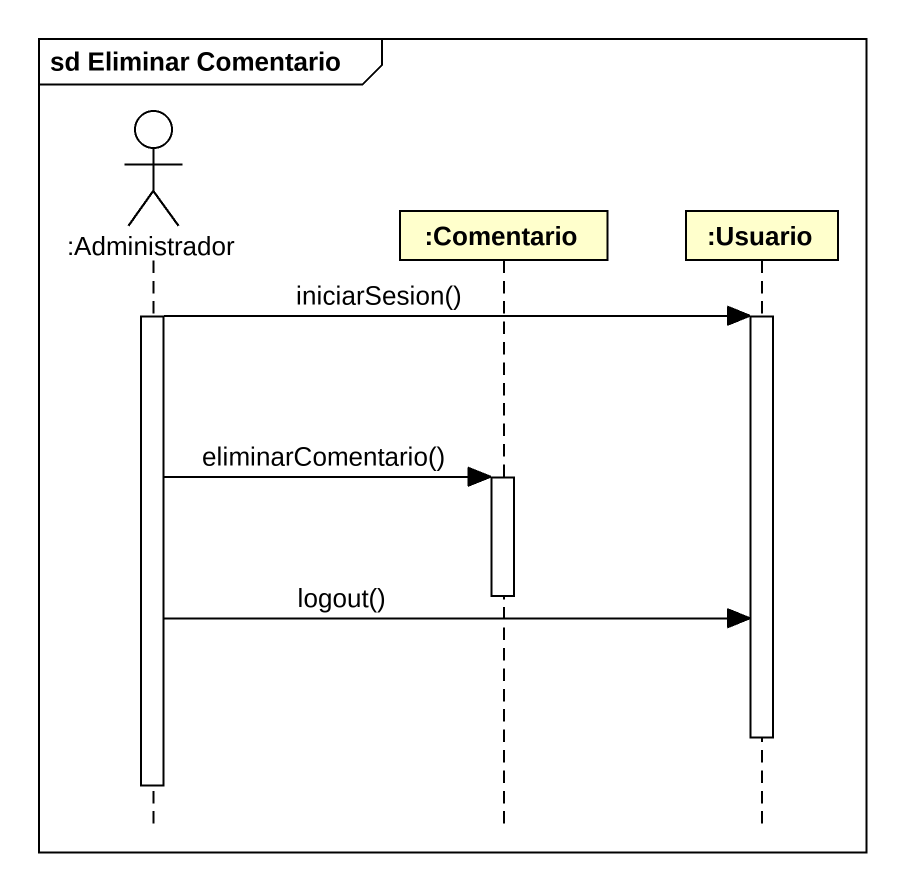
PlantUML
@startuml
mainframe sd Eliminar Comentario
hide footbox
actor ":Administrador" as Administrador
participant ":Comentario" as Comentario
participant ":Usuario" as Usuario

activate Administrador
Administrador -> Usuario : iniciarSesion()
activate Usuario
Administrador -> Comentario : eliminarComentario()
activate Comentario
deactivate Comentario
Administrador -> Usuario : logout()
deactivate Usuario
deactivate Administrador
@enduml
